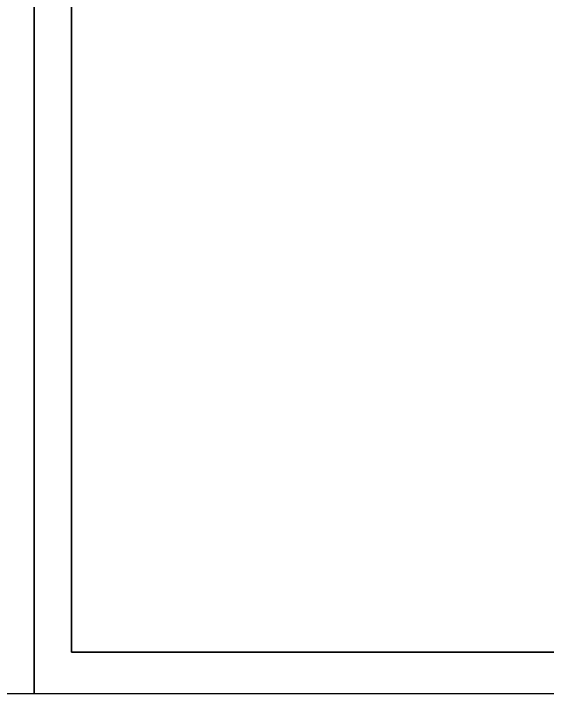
# Model space of a CAD drawing. Header units: inches. Extents: x -172 to 397, y -177 to 127.
# Drawn here: x 269.07 to 307.85, y 38.36 to 87.73 of the extents above; entities that cross this region are included whole.
import ezdxf

# ---------------------------------------------------------------- set-up
doc = ezdxf.new("R2010")
doc.units = ezdxf.units.IN
doc.header["$MEASUREMENT"] = 0

msp = doc.modelspace()

# ---------------------------------------------------------------- linework, layer by layer
at = {"color": 0}
for points in [[(144.421, 38.364), (270.57, 38.364), (270.57, 127.463), (144.421, 127.463)], [(270.57, 38.364), (396.72, 38.364), (396.72, 127.463), (270.57, 127.463)]]:
    msp.add_lwpolyline(points, close=True, dxfattribs=at)
at = {"color": 1}
for points in [[(273.278, 41.364), (393.72, 41.364), (393.72, 124.463), (273.278, 124.463)], [(273.278, 124.463), (380.22, 124.463), (380.22, 41.364), (273.278, 41.364)], [(273.278, 124.463), (380.22, 124.463), (380.22, 41.364), (273.278, 41.364)]]:
    msp.add_lwpolyline(points, close=True, dxfattribs=at)

doc.saveas('drawing.dxf')
